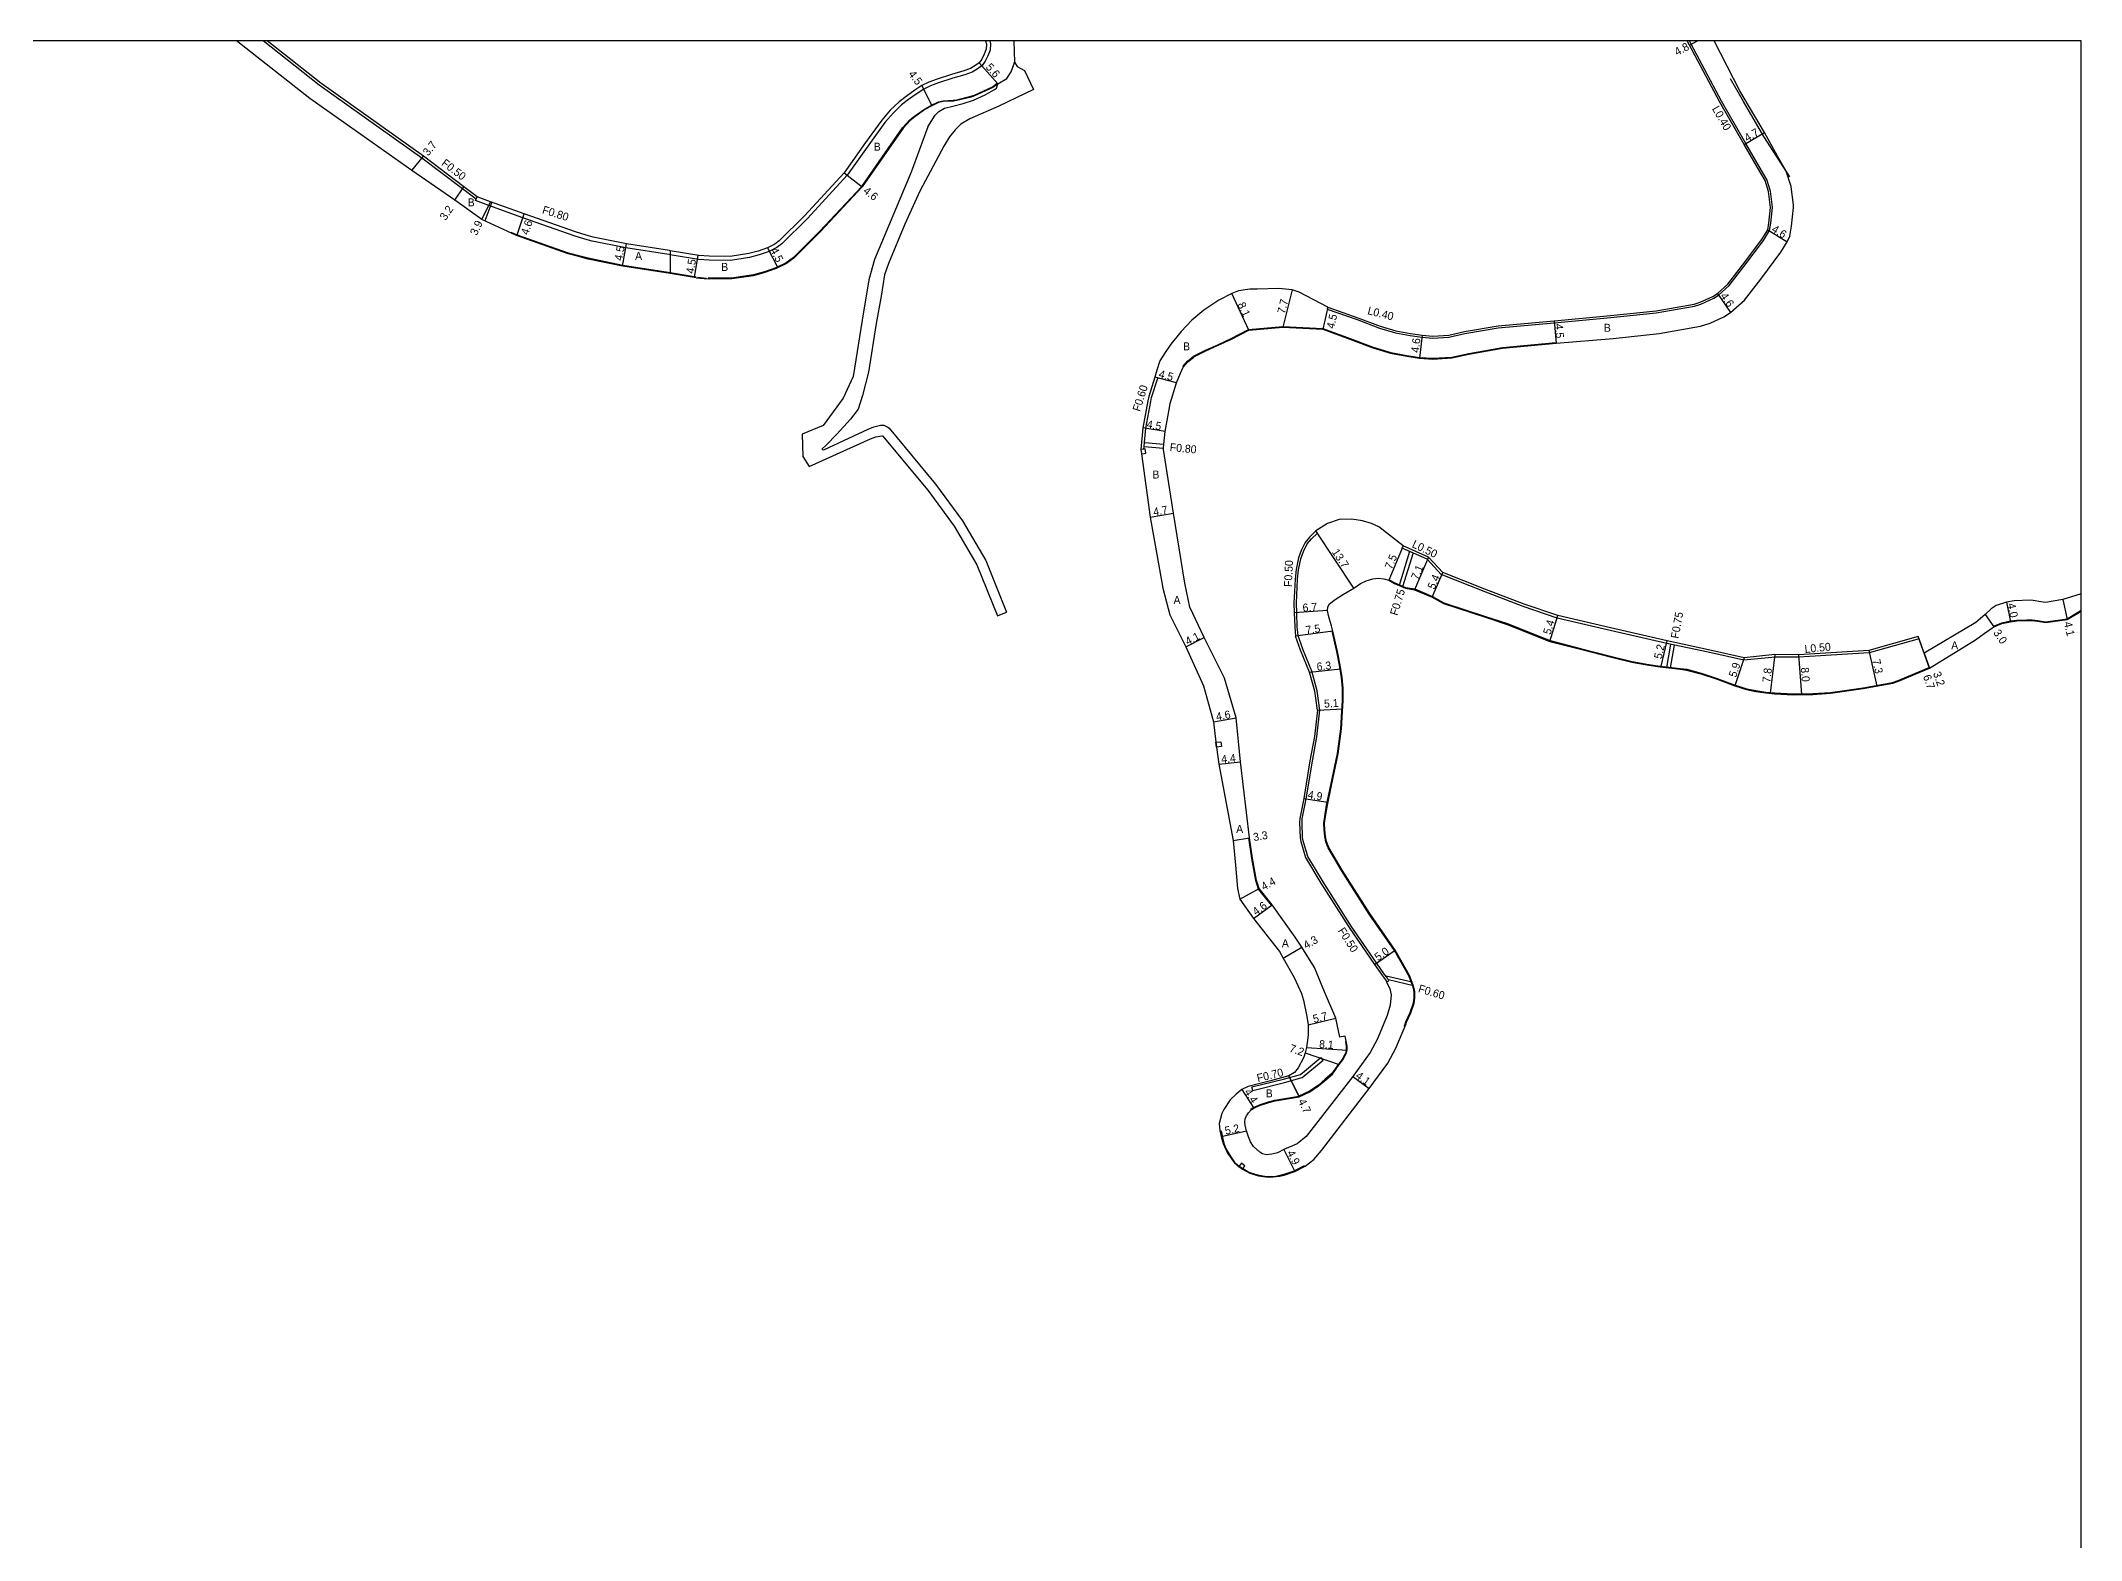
# Model space of a CAD drawing. Header units: metres. Extents: x -28000 to -24000, y -108000 to -105000.
# Drawn here: x -26808 to -26400, y -105300 to -105000 of the extents above; entities that cross this region are included whole.
import ezdxf

# ---------------------------------------------------------------- set-up
doc = ezdxf.new("R2010")
doc.units = ezdxf.units.M
doc.header["$LTSCALE"] = 2.5
for name, color, linetype in [('側溝・桝', 7, 'Continuous'), ('図郭', 7, 'Continuous'), ('幅員', 7, 'Continuous'), ('歩道・分離帯・安全施設', 7, 'Continuous'), ('舗装', 7, 'Continuous'), ('道路', 7, 'Continuous')]:
    doc.layers.add(name, color=color, linetype=linetype)
doc.styles.get("Standard").update_dxf_attribs({"font": ''})
doc.styles.get('Standard').set_extended_font_data('@MS PGothic')

msp = doc.modelspace()

# ---------------------------------------------------------------- linework, layer by layer
at = {"layer": '側溝・桝'}
for points in [[(-26723.96, -105029.45), (-26731.8, -105023.47), (-26752.37, -105008.85), (-26763.55, -105000)], [(-26618.25, -105000), (-26618.09, -105000.63), (-26618.19, -105001.87), (-26618.61, -105003), (-26619.16, -105004.11), (-26619.79, -105004.96), (-26620.79, -105005.71), (-26621.77, -105006.27), (-26623.2, -105006.79), (-26625.65, -105007.51), (-26628.47, -105008.4), (-26630.12, -105009.03), (-26631.4, -105009.65), (-26632.74, -105010.53), (-26634.49, -105011.78), (-26635.87, -105012.84), (-26637.57, -105014.45), (-26639.22, -105016.36), (-26642.43, -105020.8), (-26646.73, -105026.91), (-26654.68, -105035.54), (-26659.83, -105040.64), (-26660.81, -105041.36), (-26662.37, -105042.15), (-26664.34, -105042.83), (-26666.26, -105043.38), (-26670.1, -105043.95), (-26674.38, -105043.9), (-26676.51, -105043.74), (-26682.15, -105042.82)], [(-26550.65, -105053.31), (-26550.79, -105053.69), (-26544.78, -105055.77), (-26540.32, -105057.48), (-26537.11, -105058.41), (-26534.16, -105058.97), (-26531.83, -105059.32), (-26529.64, -105059.47), (-26526.42, -105059.27), (-26523.23, -105058.57), (-26516.55, -105057.4), (-26505.36, -105056.43), (-26494.05, -105055.37), (-26484.96, -105054.42), (-26477.31, -105053.07), (-26476.06, -105052.68), (-26473.44, -105051.5), (-26472.5, -105050.87), (-26470.39, -105048.97), (-26467.43, -105045.14), (-26463.53, -105039.95), (-26462.31, -105037.96), (-26462.07, -105036.52), (-26461.74, -105033.37), (-26461.74, -105033.31), (-26462.12, -105030.08), (-26462.84, -105027.77), (-26464.36, -105025.14), (-26467.03, -105020.52), (-26471.93, -105012.07), (-26477.96, -105000.66), (-26478.31, -105000)], [(-26718.38, -105032.97), (-26721.05, -105031.97), (-26720.77, -105031.22)], [(-26701.34, -105039), (-26711.63, -105035.39), (-26718.38, -105032.97)], [(-26697.74, -105040.06), (-26699.19, -105039.68), (-26701.34, -105039)], [(-26682.15, -105042.82), (-26682.42, -105042.77), (-26691.02, -105041.43), (-26697.74, -105040.06)], [(-26587.45, -105081.7), (-26587.39, -105081.17), (-26587.31, -105080.37), (-26587.02, -105077.51), (-26586.07, -105072.15), (-26585.88, -105071.35), (-26584.67, -105067.47), (-26584.66, -105067.45)], [(-26584.66, -105067.45), (-26585.24, -105067.3)], [(-26587.31, -105080.37), (-26583.43, -105080.74)], [(-26587.39, -105081.17), (-26583.51, -105081.54)], [(-26556.59, -105118.99), (-26556.75, -105117.25), (-26556.87, -105114.45), (-26556.91, -105112.49), (-26556.71, -105107.74), (-26556.48, -105105.85), (-26556.05, -105103.62), (-26555.51, -105102.16), (-26554.76, -105100.63), (-26553.93, -105099.68), (-26552.73, -105098.49)], [(-26552.73, -105098.49), (-26553.01, -105098.07)], [(-26534.29, -105102.15), (-26536.38, -105108.99)], [(-26535.75, -105101.5), (-26535.55, -105101.04)], [(-26432.4, -105119.66), (-26442.4, -105122.47), (-26456.49, -105123.33), (-26461.22, -105123.31), (-26467.44, -105123.94), (-26474.62, -105122.33), (-26482.88, -105120.57), (-26494.22, -105117.97), (-26504.79, -105115.49), (-26511.57, -105113.16), (-26519.41, -105110.21), (-26527.95, -105106.81), (-26530.8, -105103.71), (-26535.75, -105101.5)], [(-26533.6, -105102.46), (-26535.68, -105109.28)], [(-26482.88, -105125.41), (-26482.03, -105120.75)], [(-26482.13, -105125.49), (-26481.3, -105120.91)], [(-26538.89, -105188.28), (-26538.43, -105188.08), (-26538.55, -105187.81), (-26538.72, -105187.58), (-26538.91, -105187.31), (-26539.28, -105186.79), (-26540.88, -105184.51), (-26545.98, -105177.12), (-26551.59, -105168.29), (-26554.64, -105163.2), (-26555.57, -105160.08), (-26555.68, -105159.42), (-26555.8, -105156.41), (-26555.75, -105155.65), (-26554.96, -105151.65), (-26553.73, -105144.14), (-26552.83, -105139.27), (-26552.24, -105133.94)], [(-26533.77, -105188.38), (-26539.01, -105187.17)], [(-26533.52, -105189.05), (-26538.52, -105187.9)], [(-26565.81, -105209.31), (-26559.48, -105207.77), (-26556.11, -105206.8), (-26552.04, -105203.43)], [(-26565.65, -105209.99), (-26559.3, -105208.45), (-26555.78, -105207.43), (-26551.6, -105203.97)], [(-26551.6, -105203.97), (-26552.04, -105203.43)], [(-26565.65, -105209.99), (-26565.81, -105209.31)]]:
    msp.add_lwpolyline(points, dxfattribs=at)
at = {"layer": '側溝・桝', "flags": 128}
for points in [[(-26720.95, -105031.71), (-26723.96, -105029.45)], [(-26552.24, -105133.94), (-26552.78, -105130.04), (-26553.85, -105126.14), (-26555.64, -105121.72), (-26556.59, -105118.99)]]:
    msp.add_lwpolyline(points, dxfattribs=at)
at = {"layer": '側溝・桝'}
for points in [[(-26588.06, -105081.79), (-26587.93, -105082.66), (-26587.34, -105082.58), (-26587.04, -105082.53), (-26587.17, -105081.66), (-26587.45, -105081.7)], [(-26572.01, -105140.24), (-26571.89, -105141.23), (-26572.88, -105141.35), (-26573.01, -105140.36)], [(-26567.94, -105224.53), (-26568.47, -105225.26), (-26567.74, -105225.79), (-26567.21, -105225.07)]]:
    msp.add_lwpolyline(points, close=True, dxfattribs=at)
at = {"layer": '図郭'}
msp.add_lwpolyline([(-27200, -105600), (-26400, -105600), (-26400, -105000), (-27200, -105000)], close=True, dxfattribs=at)
at = {"layer": '幅員'}
for points in [[(-26478.31, -105000.85), (-26476.7, -105000)], [(-26616.66, -105008.59), (-26620.37, -105004.39)], [(-26631.8, -105008.95), (-26629.85, -105013.01)], [(-26467.38, -105020.72), (-26463.31, -105018.36)], [(-26733.81, -105025.96), (-26731.49, -105023.08)], [(-26647.35, -105026.4), (-26643.74, -105029.24)], [(-26725.18, -105031.9), (-26723.38, -105029.25)], [(-26719.79, -105035.74), (-26718.1, -105032.22)], [(-26712.81, -105039.01), (-26711.36, -105034.64)], [(-26462.69, -105037.82), (-26458.77, -105040.22)], [(-26691.67, -105045.07), (-26690.88, -105040.64)], [(-26566.46, -105057.92), (-26569.87, -105050.57)], [(-26557.78, -105049.83), (-26559.61, -105057.31)], [(-26472.75, -105050.56), (-26470.12, -105054.34)], [(-26550.65, -105053.31), (-26551.66, -105057.7)], [(-26531.78, -105058.93), (-26532.29, -105063.5)], [(-26505.4, -105056.03), (-26505.01, -105060.52)], [(-26580.89, -105068.42), (-26585.24, -105067.3)], [(-26583.18, -105078.2), (-26587.61, -105077.43)], [(-26586.14, -105095.31), (-26581.51, -105094.5)], [(-26545.45, -105109.49), (-26553.01, -105098.07)], [(-26535.55, -105101.04), (-26538.46, -105107.95)], [(-26530.5, -105103.29), (-26533.29, -105109.82)], [(-26529.79, -105111.35), (-26527.66, -105106.38)], [(-26414.94, -105112.32), (-26414.11, -105116.23)], [(-26403.68, -105111.79), (-26402.78, -105115.79)], [(-26550.69, -105113.97), (-26557.37, -105114.47)], [(-26506.24, -105120.17), (-26504.65, -105115)], [(-26419.17, -105114.77), (-26417.48, -105117.25)], [(-26579.02, -105121.26), (-26575.36, -105119.41)], [(-26549.64, -105118.11), (-26557.08, -105119.09)], [(-26483.97, -105125.14), (-26482.77, -105120.08)], [(-26430.34, -105125.51), (-26432.57, -105119.19)], [(-26467.41, -105123.44), (-26469.26, -105129.04)], [(-26461.24, -105122.81), (-26462.18, -105130.55)], [(-26456.5, -105122.83), (-26455.93, -105130.81)], [(-26442.48, -105121.98), (-26440.89, -105129.1)], [(-26431.4, -105122.49), (-26430.34, -105125.51)], [(-26554.32, -105126.3), (-26548.06, -105125.64)], [(-26573.52, -105136.27), (-26568.99, -105135.43)], [(-26552.74, -105133.95), (-26547.65, -105133.66)], [(-26572.46, -105144.72), (-26568.09, -105144.25)], [(-26555.46, -105151.57), (-26550.62, -105152.33)], [(-26569.56, -105160.02), (-26566.3, -105159.47)], [(-26568.22, -105171.74), (-26564.36, -105169.64)], [(-26565.49, -105175.59), (-26561.78, -105172.87)], [(-26559.56, -105183.54), (-26555.85, -105181.37)], [(-26541.29, -105184.8), (-26537.2, -105181.92)], [(-26554.6, -105196.91), (-26549.07, -105195.57)], [(-26555.18, -105202.46), (-26548.38, -105204.82)], [(-26554.89, -105201.43), (-26546.8, -105201.98)], [(-26567.85, -105209.85), (-26565.46, -105213.54)], [(-26556.38, -105211.29), (-26558.45, -105207.07)], [(-26545.67, -105207.19), (-26542.36, -105209.62)], [(-26572, -105219.2), (-26566.92, -105218.11)], [(-26559.43, -105221.83), (-26557.23, -105226.21)]]:
    msp.add_lwpolyline(points, dxfattribs=at)
at = {"layer": '幅員', "flags": 128}
for points in [[(-26677.29, -105047.36), (-26676.56, -105042.92)], [(-26662.68, -105041.41), (-26660.65, -105045.43)]]:
    msp.add_lwpolyline(points, dxfattribs=at)
at = {"layer": '歩道・分離帯・安全施設', "flags": 128}
for points in [[(-26634.24, -105015.81), (-26633.32, -105015.11), (-26631.32, -105013.66), (-26629.92, -105012.87), (-26628.52, -105012.22), (-26627.57, -105012), (-26625.54, -105011.91), (-26624.87, -105011.81), (-26622.04, -105011.11), (-26621.33, -105010.85), (-26617.67, -105009.18), (-26616.78, -105008.47)], [(-26551.61, -105057.56), (-26546.21, -105059.56), (-26541.61, -105061.32), (-26538.06, -105062.35), (-26534.85, -105062.96), (-26532.27, -105063.35), (-26529.65, -105063.53), (-26525.85, -105063.29), (-26522.45, -105062.54), (-26515.72, -105061.37)]]:
    msp.add_lwpolyline(points, dxfattribs=at)
at = {"layer": '歩道・分離帯・安全施設'}
for points in [[(-26458.28, -105027.19), (-26463.43, -105019.16), (-26467.53, -105012.15), (-26470.1, -105007.58)], [(-26652.2, -105038.08), (-26643.85, -105029.15), (-26635.69, -105017.4), (-26634.24, -105015.81)], [(-26682.15, -105046.41), (-26682.98, -105046.28), (-26691.65, -105044.93), (-26698.55, -105043.51), (-26700.17, -105043.09), (-26702.49, -105042.47), (-26712.85, -105038.84), (-26713.92, -105038.33)], [(-26652.2, -105038.08), (-26657.52, -105043.34), (-26658.95, -105044.4), (-26660.99, -105045.43), (-26663.28, -105046.22), (-26665.5, -105046.85), (-26669.86, -105047.5), (-26674.54, -105047.45)], [(-26676.93, -105047.27), (-26682.15, -105046.41)], [(-26676.66, -105047.3), (-26674.9, -105047.47)], [(-26579.67, -105065.19), (-26578.68, -105064.09), (-26577.56, -105063.17), (-26577.5, -105063.11), (-26575.11, -105061.87), (-26572.62, -105060.8), (-26569.95, -105059.55), (-26566.5, -105057.77), (-26559.61, -105057.16), (-26551.64, -105057.55), (-26551.61, -105057.56)], [(-26515.72, -105061.37), (-26505.03, -105060.37)], [(-26538.39, -105107.82), (-26537.26, -105108.45), (-26535.08, -105109.37), (-26533.25, -105109.68), (-26529.72, -105111.21), (-26527.48, -105112.46), (-26519.09, -105115.18), (-26514.71, -105116.61), (-26507.7, -105119.42), (-26506.19, -105120.02), (-26500.11, -105121.6), (-26493.85, -105123.16), (-26489.79, -105124.18), (-26486.44, -105124.79), (-26484.18, -105125.12), (-26480.1, -105125.57), (-26478.87, -105125.75), (-26476, -105126.53), (-26472.76, -105127.58), (-26469.21, -105128.9), (-26466.89, -105129.66), (-26465.06, -105130.02), (-26463.07, -105130.32), (-26461.27, -105130.49), (-26457.58, -105130.69), (-26453.68, -105130.61), (-26450.15, -105130.39), (-26443.63, -105129.44), (-26437.73, -105128.38), (-26436.57, -105127.96), (-26430.4, -105125.37)], [(-26417.57, -105117.13), (-26417.55, -105117.12), (-26415.9, -105116.48), (-26414.13, -105116.08), (-26412.88, -105115.91), (-26410.85, -105115.83), (-26409.82, -105115.83), (-26408.74, -105116), (-26407.1, -105116.26), (-26402.83, -105115.65), (-26400, -105113.93)], [(-26550.59, -105161.48), (-26551.05, -105160.24), (-26551.23, -105159.19), (-26551.39, -105157.89), (-26551.44, -105156.51), (-26551.25, -105155.2), (-26550.89, -105152.91), (-26550.06, -105148.94), (-26548.73, -105142.61), (-26548.07, -105137.66), (-26547.83, -105134.16), (-26547.71, -105131.97), (-26547.72, -105129.55), (-26547.94, -105127.4), (-26548.32, -105124.93), (-26548.82, -105122.2), (-26549.79, -105118.14)], [(-26561.9, -105172.96), (-26564.49, -105169.71), (-26565.02, -105168.03), (-26565.85, -105163.59), (-26566.47, -105159.5)], [(-26535.37, -105197.17), (-26535.2, -105196.76), (-26535.02, -105196.31), (-26534.21, -105194.4), (-26533.54, -105192.48), (-26533.37, -105191.54), (-26533.37, -105190.33), (-26533.53, -105189.64), (-26533.7, -105188.98), (-26534.47, -105187.05), (-26537.33, -105182), (-26542.35, -105174.72), (-26547.89, -105166.01), (-26550.59, -105161.48)], [(-26547.12, -105200.16), (-26546.96, -105201.19), (-26546.96, -105201.97), (-26547.04, -105202.43), (-26547.22, -105202.82), (-26547.79, -105203.82), (-26548.5, -105204.73), (-26549.83, -105206.64), (-26551.16, -105207.76), (-26552.59, -105209.01), (-26554.31, -105210.18), (-26556.42, -105211.15)], [(-26566.08, -105213.79), (-26565.53, -105213.41), (-26564.34, -105212.87), (-26562.52, -105212.27), (-26561.23, -105211.97), (-26556.42, -105211.15)], [(-26571.97, -105218.09), (-26571.7, -105219.45), (-26571.44, -105220.55), (-26571.01, -105221.61), (-26570.58, -105222.45), (-26569.93, -105223.47), (-26569.36, -105224.28), (-26568.52, -105225.07), (-26567.5, -105225.69), (-26566.44, -105226.33), (-26565.18, -105226.75), (-26564.29, -105226.96), (-26562.89, -105227.2), (-26561.07, -105227.16), (-26559.19, -105226.72), (-26557.36, -105226.08), (-26555.33, -105225.06)]]:
    msp.add_lwpolyline(points, dxfattribs=at)
at = {"layer": '舗装'}
for points in [[(-26616.66, -105008.59), (-26614.8, -105007.55), (-26613.97, -105006.21), (-26613.42, -105004.77), (-26613.29, -105004.28)], [(-26717.82, -105032.32), (-26719.22, -105036)], [(-26682.15, -105042), (-26682.15, -105046.56)], [(-26586.14, -105095.31), (-26581.51, -105094.5)], [(-26530.5, -105103.29), (-26533.29, -105109.82)], [(-26419.17, -105114.77), (-26417.48, -105117.25)], [(-26558.45, -105207.07), (-26556.38, -105211.29)]]:
    msp.add_lwpolyline(points, dxfattribs=at)
at = {"layer": '道路'}
for points in [[(-26719.79, -105035.74), (-26725.18, -105031.9), (-26733.81, -105025.96), (-26754.21, -105011.53), (-26768.85, -105000)], [(-26723.38, -105029.25), (-26731.49, -105023.08), (-26751.98, -105008.51), (-26762.74, -105000)], [(-26619.08, -105000), (-26618.9, -105000.7), (-26618.98, -105001.7), (-26619.34, -105002.68), (-26619.84, -105003.69), (-26620.37, -105004.39), (-26621.23, -105005.04), (-26622.1, -105005.54), (-26623.45, -105006.03), (-26625.88, -105006.74), (-26628.73, -105007.65), (-26630.43, -105008.29), (-26631.8, -105008.95), (-26633.2, -105009.87), (-26634.96, -105011.14), (-26636.39, -105012.23), (-26638.15, -105013.9), (-26639.85, -105015.87), (-26643.08, -105020.33), (-26647.35, -105026.4), (-26655.26, -105034.99), (-26660.35, -105040.03), (-26661.23, -105040.68), (-26662.68, -105041.41), (-26664.58, -105042.07), (-26666.42, -105042.59), (-26670.16, -105043.15), (-26674.34, -105043.1), (-26676.42, -105042.94), (-26682.15, -105042)], [(-26613.46, -105000), (-26613.29, -105004.28)], [(-26550.65, -105053.31), (-26544.64, -105055.4), (-26540.2, -105057.1), (-26537.02, -105058.02), (-26534.1, -105058.57), (-26531.78, -105058.93), (-26529.64, -105059.07), (-26526.47, -105058.87), (-26523.31, -105058.17), (-26516.6, -105057.01), (-26505.4, -105056.03), (-26494.09, -105054.97), (-26485.01, -105054.03), (-26477.4, -105052.68), (-26476.2, -105052.3), (-26473.63, -105051.15), (-26472.75, -105050.56), (-26470.69, -105048.7), (-26467.75, -105044.9), (-26463.86, -105039.73), (-26462.69, -105037.82), (-26462.47, -105036.47), (-26462.14, -105033.35), (-26462.14, -105033.33), (-26462.51, -105030.16), (-26463.21, -105027.93), (-26464.7, -105025.35), (-26467.38, -105020.72), (-26472.28, -105012.26), (-26478.31, -105000.85), (-26478.76, -105000)], [(-26515.7, -105061.52), (-26505.01, -105060.52), (-26493.62, -105059.54), (-26484.38, -105058.59), (-26476.12, -105057.12), (-26474.16, -105056.49), (-26471.47, -105055.22), (-26470.12, -105054.34), (-26467.35, -105051.91), (-26464.08, -105047.68), (-26460.06, -105042.32), (-26458.77, -105040.22), (-26458.27, -105039.12), (-26457.91, -105037.08), (-26457.51, -105033.33), (-26457.52, -105032.8), (-26457.99, -105029.2), (-26458, -105029.17), (-26458.97, -105026.07), (-26460.71, -105023.06), (-26463.31, -105018.36), (-26468.26, -105010.03), (-26473.36, -105000)], [(-26613.29, -105004.28), (-26612.76, -105005.12), (-26611.29, -105005.92), (-26609.5, -105009.77), (-26616.4, -105013.07), (-26622.26, -105015.59), (-26624.03, -105016.71), (-26625.15, -105017.84), (-26626.31, -105019.19), (-26627.4, -105021.11), (-26632.25, -105030.06), (-26635.24, -105036.71), (-26638.5, -105044.57), (-26639.32, -105046.84), (-26639.97, -105051.12), (-26640.93, -105056.59), (-26642.5, -105066.28), (-26643.67, -105070.97), (-26644.57, -105073.71), (-26646.06, -105075.72), (-26648.83, -105078.7), (-26650.97, -105080.89), (-26651.8, -105081.74), (-26651.56, -105081.84), (-26651.29, -105081.8), (-26642.58, -105077.68)], [(-26630.63, -105017.21), (-26629.15, -105014.91), (-26628.43, -105014.15), (-26627.32, -105013.48), (-26625.66, -105013.06), (-26623.55, -105012.57), (-26621.49, -105011.88), (-26619.17, -105010.81), (-26617.28, -105009.77), (-26616.89, -105009.49), (-26616.66, -105008.59)], [(-26634.14, -105015.92), (-26635.57, -105017.49), (-26643.74, -105029.24), (-26652.09, -105038.18)], [(-26630.63, -105017.21), (-26633.94, -105026.31), (-26636.24, -105031.67)], [(-26682.15, -105042), (-26682.29, -105041.98), (-26690.88, -105040.64), (-26697.57, -105039.28), (-26698.96, -105038.91), (-26701.08, -105038.24), (-26711.36, -105034.64), (-26718.1, -105032.22)], [(-26636.24, -105031.67), (-26641.29, -105043.76), (-26642.4, -105047.84), (-26643.76, -105055.88), (-26645.59, -105067.15), (-26647.56, -105071.53), (-26651.58, -105076.98), (-26655.76, -105078.71), (-26655.6, -105083.17)], [(-26682.15, -105046.56), (-26683, -105046.42), (-26691.67, -105045.07), (-26698.58, -105043.66), (-26700.21, -105043.24), (-26702.53, -105042.61), (-26712.9, -105038.98), (-26719.79, -105035.74)], [(-26652.09, -105038.18), (-26657.42, -105043.46), (-26658.87, -105044.53), (-26660.93, -105045.57), (-26663.23, -105046.36), (-26665.47, -105047), (-26669.85, -105047.65), (-26674.54, -105047.6)], [(-26676.96, -105047.42), (-26682.15, -105046.56)], [(-26564.78, -105049.69), (-26566.25, -105049.7), (-26568.51, -105050.04), (-26569.87, -105050.57), (-26572.42, -105051.89), (-26575.47, -105053.88), (-26577.82, -105055.9), (-26579.98, -105058.17), (-26582.06, -105060.73), (-26583.16, -105062.35), (-26584.24, -105064.05), (-26584.84, -105065.93), (-26585.24, -105067.3), (-26586.46, -105071.19), (-26586.66, -105072.02), (-26587.61, -105077.43), (-26588.06, -105081.79), (-26587.93, -105082.66), (-26586.14, -105095.31), (-26583.67, -105109.5), (-26582.25, -105114.88), (-26579.02, -105121.26), (-26575.52, -105129.05), (-26573.52, -105136.27), (-26573.01, -105140.36), (-26572.88, -105141.35), (-26572.46, -105144.72), (-26569.56, -105160.02), (-26569.08, -105164.94), (-26568.71, -105169.61), (-26568.22, -105171.74), (-26565.49, -105175.59), (-26560.32, -105182.23), (-26559.56, -105183.54), (-26557.35, -105187.42), (-26555.92, -105190.64), (-26555.48, -105191.97), (-26554.83, -105195.23), (-26554.6, -105196.91), (-26554.6, -105198.95), (-26554.89, -105201.43), (-26555.18, -105202.46), (-26555.44, -105203.36), (-26556.55, -105205.49), (-26557.34, -105206.41), (-26558.45, -105207.07), (-26562.12, -105208.12), (-26564.5, -105208.68), (-26566.59, -105209.21), (-26567.85, -105209.85), (-26568.97, -105210.75), (-26570.19, -105211.87), (-26571.44, -105213.81), (-26571.83, -105214.64), (-26572.38, -105216.61), (-26572.23, -105218), (-26572, -105219.2), (-26571.54, -105220.64), (-26570.69, -105222.59), (-26569.3, -105224.51), (-26568.47, -105225.26), (-26567.74, -105225.79), (-26566.24, -105226.54), (-26564.48, -105227.07), (-26563.03, -105227.31), (-26562.15, -105227.34), (-26560.96, -105227.24), (-26560.32, -105227.14), (-26559.37, -105226.96), (-26557.23, -105226.21), (-26555.18, -105225.17), (-26553.42, -105223.81), (-26551.92, -105222.04), (-26542.36, -105209.62), (-26538.62, -105204.53), (-26537.04, -105201.54), (-26535.06, -105196.81), (-26534.89, -105196.37), (-26534.07, -105194.46), (-26533.39, -105192.52), (-26533.22, -105191.55), (-26533.22, -105190.31), (-26533.39, -105189.61), (-26533.55, -105188.93), (-26534.34, -105186.99), (-26537.2, -105181.92), (-26542.22, -105174.64), (-26547.76, -105165.93), (-26550.46, -105161.42)], [(-26550.65, -105053.31), (-26556.36, -105050.3), (-26557.78, -105049.83), (-26560.44, -105049.59), (-26564.78, -105049.69)], [(-26556.38, -105211.29), (-26554.24, -105210.31), (-26552.5, -105209.12), (-26551.06, -105207.87), (-26549.72, -105206.75), (-26548.38, -105204.82), (-26547.67, -105203.9), (-26547.08, -105202.89), (-26546.9, -105202.47), (-26546.8, -105201.98), (-26546.81, -105201.18), (-26546.98, -105200.12), (-26547.18, -105199.14), (-26548.26, -105199.36), (-26549.07, -105195.57), (-26551.3, -105190.29), (-26553.3, -105185.44), (-26555.85, -105181.37), (-26557.17, -105179.33), (-26561.78, -105172.87), (-26564.36, -105169.64), (-26564.88, -105168), (-26565.71, -105163.57), (-26566.3, -105159.47), (-26568.09, -105144.25), (-26568.99, -105135.43), (-26571.28, -105127.52), (-26575.36, -105119.41), (-26578.22, -105113.32), (-26579.26, -105108.54), (-26581.51, -105094.5), (-26583.53, -105081.75), (-26583.51, -105081.54), (-26583.43, -105080.74), (-26583.18, -105078.2), (-26582.27, -105073.05), (-26582.16, -105072.6), (-26580.89, -105068.42), (-26580.09, -105066.52), (-26579.54, -105065.27), (-26578.57, -105064.19), (-26577.46, -105063.28), (-26577.41, -105063.23), (-26575.03, -105062), (-26572.55, -105060.93), (-26569.88, -105059.68), (-26566.46, -105057.92), (-26559.61, -105057.31), (-26551.66, -105057.7)], [(-26655.6, -105083.17), (-26654.35, -105085.17), (-26642.12, -105079.66), (-26641, -105079.22), (-26639.85, -105079.02), (-26639.73, -105079.03), (-26639.7, -105079.05), (-26630.65, -105089.91), (-26625.34, -105097.12), (-26620.83, -105104.85), (-26616.73, -105115.08)], [(-26642.58, -105077.68), (-26641.45, -105077.24), (-26640.08, -105076.88), (-26639.44, -105076.89), (-26638.65, -105077.29), (-26638.38, -105077.5), (-26629.07, -105088.68), (-26623.67, -105096.02), (-26619.03, -105103.97), (-26614.87, -105114.34)], [(-26400, -105110.65), (-26403.68, -105111.79), (-26407.12, -105112.36), (-26408.04, -105112.25), (-26409.57, -105111.97), (-26410.16, -105111.94), (-26413.43, -105112.07), (-26414.94, -105112.32), (-26416.97, -105113), (-26418.02, -105113.68), (-26419.17, -105114.77), (-26421.1, -105116.41), (-26431.4, -105122.49), (-26432.4, -105119.66), (-26432.57, -105119.19), (-26442.48, -105121.98), (-26456.5, -105122.83), (-26461.24, -105122.81), (-26467.41, -105123.44), (-26474.52, -105121.85), (-26482.77, -105120.08), (-26494.11, -105117.48), (-26504.65, -105115), (-26511.4, -105112.69), (-26519.23, -105109.75), (-26527.66, -105106.38), (-26530.5, -105103.29), (-26535.55, -105101.04), (-26540.44, -105097.24), (-26541.89, -105096.58), (-26543.73, -105096.05), (-26545.83, -105095.72), (-26548.35, -105095.81), (-26550.72, -105096.61), (-26553.01, -105098.07), (-26554.29, -105099.33), (-26555.18, -105100.35), (-26555.97, -105101.96), (-26556.53, -105103.48), (-26556.98, -105105.78), (-26557.2, -105107.7), (-26557.41, -105112.49), (-26557.37, -105114.47), (-26557.25, -105117.28), (-26557.08, -105119.09)], [(-26549.64, -105118.11), (-26549.92, -105117.04), (-26550.32, -105115.7), (-26550.52, -105114.96), (-26550.69, -105113.97), (-26550.63, -105113.24), (-26550.34, -105112.68), (-26549.19, -105111.76), (-26547.51, -105110.73), (-26545.45, -105109.49), (-26544.13, -105108.6), (-26542.96, -105108.07), (-26541.62, -105107.67), (-26540.59, -105107.54), (-26539.44, -105107.65), (-26538.46, -105107.95)], [(-26538.46, -105107.95), (-26537.33, -105108.58), (-26535.12, -105109.52), (-26533.29, -105109.82), (-26529.79, -105111.35), (-26527.54, -105112.6), (-26519.14, -105115.33), (-26514.76, -105116.76), (-26507.76, -105119.56), (-26506.24, -105120.17), (-26500.15, -105121.75), (-26493.89, -105123.3), (-26489.83, -105124.33), (-26486.47, -105124.94), (-26484.2, -105125.26), (-26480.12, -105125.71), (-26478.9, -105125.9), (-26476.04, -105126.67), (-26472.81, -105127.72), (-26469.26, -105129.04), (-26466.93, -105129.8), (-26465.09, -105130.17), (-26463.09, -105130.46), (-26461.28, -105130.64), (-26457.59, -105130.84), (-26453.67, -105130.76), (-26450.13, -105130.54), (-26443.6, -105129.59), (-26437.69, -105128.53), (-26436.52, -105128.1), (-26430.34, -105125.51)], [(-26616.73, -105115.08), (-26614.87, -105114.34)], [(-26430.34, -105125.51), (-26421.13, -105119.85), (-26419.37, -105118.6), (-26417.48, -105117.25), (-26415.86, -105116.62), (-26414.11, -105116.23), (-26412.87, -105116.05), (-26410.85, -105115.98), (-26409.83, -105115.98), (-26408.76, -105116.15), (-26407.1, -105116.41), (-26402.78, -105115.79), (-26400, -105114.11)], [(-26550.46, -105161.42), (-26550.9, -105160.21), (-26551.08, -105159.16), (-26551.24, -105157.88), (-26551.29, -105156.52), (-26551.1, -105155.22), (-26550.74, -105152.94), (-26549.91, -105148.97), (-26548.59, -105142.64), (-26547.92, -105137.68), (-26547.68, -105134.17), (-26547.56, -105131.97), (-26547.57, -105129.55), (-26547.79, -105127.38), (-26548.17, -105124.91), (-26548.68, -105122.17), (-26549.64, -105118.11)], [(-26552.74, -105133.95), (-26553.33, -105139.2), (-26554.23, -105144.07), (-26555.46, -105151.57), (-26556.25, -105155.59), (-26556.3, -105156.4), (-26556.18, -105159.48), (-26556.06, -105160.2), (-26555.1, -105163.4), (-26552.02, -105168.55), (-26546.39, -105177.4), (-26541.29, -105184.8), (-26539.69, -105187.07), (-26539.12, -105187.87), (-26538.99, -105188.06), (-26538.89, -105188.28), (-26538.27, -105189.67), (-26538, -105190.9), (-26538.2, -105192.97), (-26538.79, -105195), (-26538.9, -105195.36), (-26540.75, -105199.83), (-26542.17, -105202.44), (-26545.67, -105207.19), (-26554.95, -105219.25), (-26556.78, -105220.68), (-26559.43, -105221.83), (-26560.7, -105222.5), (-26561.85, -105222.77), (-26562.91, -105222.87), (-26563.68, -105222.69), (-26564.21, -105222.34), (-26565.48, -105221.23), (-26566.08, -105220.32), (-26566.48, -105219.3), (-26566.92, -105218.11), (-26567.07, -105217.53), (-26567.18, -105216.95), (-26567.23, -105216.38), (-26567.18, -105215.72), (-26566.89, -105215.09), (-26566.52, -105214.49), (-26565.98, -105213.91), (-26565.46, -105213.54), (-26564.29, -105213.01), (-26562.47, -105212.42), (-26561.2, -105212.12), (-26556.38, -105211.29)]]:
    msp.add_lwpolyline(points, dxfattribs=at)
at = {"layer": '道路', "flags": 128}
for points in [[(-26616.66, -105008.59), (-26617.6, -105009.32), (-26621.27, -105010.99), (-26621.99, -105011.25), (-26624.84, -105011.96), (-26625.52, -105012.06), (-26627.55, -105012.15), (-26628.47, -105012.36), (-26629.85, -105013.01), (-26631.23, -105013.78), (-26633.23, -105015.23), (-26634.14, -105015.92)], [(-26720.77, -105031.22), (-26723.38, -105029.25)], [(-26718.1, -105032.22), (-26720.77, -105031.22)], [(-26676.96, -105047.42), (-26674.54, -105047.6)], [(-26551.66, -105057.7), (-26546.26, -105059.7), (-26541.66, -105061.46), (-26538.09, -105062.5), (-26534.87, -105063.11), (-26532.29, -105063.5), (-26529.65, -105063.68), (-26525.83, -105063.44), (-26522.42, -105062.69), (-26515.7, -105061.52)], [(-26552.74, -105133.95), (-26553.27, -105130.14), (-26554.32, -105126.3), (-26556.11, -105121.9), (-26557.08, -105119.09)]]:
    msp.add_lwpolyline(points, dxfattribs=at)

# ---------------------------------------------------------------- texts
at = {"layer": '側溝・桝'}
for s, rotation, p in [('L0.40', 300.0748, (-26473.88, -105013.6)), ('F0.50', 322.7078, (-26728.03, -105024.78)), ('F0.80', 342.6643, (-26707.86, -105034.5)), ('L0.40', 345.7373, (-26542.82, -105054.68)), ('F0.60', 72.6671, (-26588.21, -105074.29)), ('F0.80', 354.6119, (-26582.31, -105082.08)), ('L0.50', 334.167, (-26533.96, -105101.25)), ('F0.50', 87.5969, (-26557.82, -105109.3)), ('F0.75', 73.0159, (-26536.73, -105115.11)), ('F0.75', 79.7587, (-26480.52, -105119.7)), ('L0.50', 5.6352, (-26455.23, -105122.5)), ('F0.50', 302.4557, (-26548.69, -105178.05)), ('F0.60', 343.1438, (-26532.69, -105190.31)), ('F0.70', 13.6329, (-26564.62, -105208.36))]:
    msp.add_text(s, height=1.6, rotation=rotation, dxfattribs=at).set_placement(p)
at = {"layer": '幅員'}
for s, rotation, p in [('4.8', 27.8615, (-26480.8, -105003.05)), ('4.5', 307.0711, (-26634.61, -105006.7)), ('5.6', 311.4234, (-26619.17, -105005.37)), ('4.7', 30.072, (-26466.78, -105020.26)), ('3.7', 51.1835, (-26730.52, -105023.15)), ('4.6', 321.8696, (-26643.68, -105030.3)), ('3.2', 55.7742, (-26727.05, -105036.07)), ('3.9', 64.4357, (-26720.82, -105039.07)), ('4.6', 71.6578, (-26710.53, -105038.97)), ('4.6', 328.5355, (-26462.04, -105038.1)), ('4.5', 79.7936, (-26691.75, -105044.09)), ('4.5', 296.7735, (-26662.17, -105041.88)), ('4.5', 80.6847, (-26677.43, -105046.68)), ('7.7', 76.2827, (-26559.23, -105054.73)), ('4.6', 304.7722, (-26472.27, -105051.08)), ('8.1', 294.8731, (-26568.75, -105052.75)), ('4.5', 77.1, (-26549.39, -105057.71)), ('4.6', 83.7113, (-26532.43, -105062.47)), ('4.5', 274.9535, (-26505.25, -105056.67)), ('4.5', 345.4847, (-26584.59, -105067.36)), ('4.5', 350.0849, (-26586.95, -105077.44)), ('4.7', 9.9078, (-26585.42, -105095.08)), ('13.7', 303.5164, (-26549.91, -105102.3)), ('7.5', 67.182, (-26537.86, -105105.87)), ('7.1', 66.8829, (-26532.61, -105107.99)), ('5.4', 66.7924, (-26529.32, -105109.9)), ('6.7', 4.2636, (-26555.63, -105114.24)), ('4.0', 281.9878, (-26414.76, -105112.69)), ('7.5', 7.5791, (-26554.96, -105118.71)), ('5.4', 72.9093, (-26506.12, -105118.93)), ('4.1', 282.6746, (-26403.46, -105116.41)), ('4.1', 26.828, (-26578.66, -105120.97)), ('5.2', 76.5875, (-26483.91, -105123.8)), ('3.0', 304.1736, (-26417.64, -105118.45)), ('6.3', 6.0396, (-26552.79, -105126.04)), ('5.9', 71.6598, (-26469.01, -105127.49)), ('7.3', 282.5801, (-26441.79, -105123.92)), ('7.8', 83.1362, (-26462.18, -105128.47)), ('8.0', 274.0935, (-26456.06, -105125.41)), ('6.7', 289.435, (-26431.66, -105127.15)), ('3.2', 289.435, (-26429.66, -105126.54)), ('5.1', 3.2668, (-26551.37, -105133.44)), ('4.6', 10.5669, (-26572.85, -105136.04)), ('4.4', 6.0893, (-26571.88, -105144.56)), ('4.9', 351.0013, (-26554.75, -105151.57)), ('3.3', 9.4448, (-26565.43, -105160.14)), ('4.4', 28.602, (-26563.45, -105170.05)), ('4.6', 36.2317, (-26564.99, -105175.09)), ('4.3', 30.226, (-26554.97, -105181.79)), ('5.0', 35.112, (-26540.61, -105184.2)), ('5.7', 13.6675, (-26553.41, -105196.52)), ('7.2', 340.8637, (-26558.48, -105202.22)), ('8.1', 356.0634, (-26552.43, -105201.5)), ('4.1', 323.7103, (-26545.24, -105207.38)), ('4.4', 302.9608, (-26567.44, -105210.3)), ('4.7', 296.1302, (-26556.64, -105212.17)), ('5.2', 12.1128, (-26571.05, -105218.89)), ('4.9', 296.6636, (-26558.87, -105222.47))]:
    msp.add_text(s, height=1.6, rotation=rotation, dxfattribs=at).set_placement(p)
at = {"layer": '舗装'}
for s, p in [('B', (-26641.44, -105021.99)), ('B', (-26722.64, -105033.12)), ('A', (-26689.17, -105043.85)), ('B', (-26671.94, -105046.05)), ('B', (-26495.45, -105058.23)), ('B', (-26579.59, -105061.94)), ('B', (-26585.72, -105087.58)), ('A', (-26581.5, -105112.68)), ('A', (-26426, -105121.76)), ('A', (-26568.97, -105158.49)), ('A', (-26559.84, -105181.36)), ('B', (-26563.06, -105211.39))]:
    msp.add_text(s, height=1.6, dxfattribs=at).set_placement(p)

doc.saveas('drawing.dxf')
